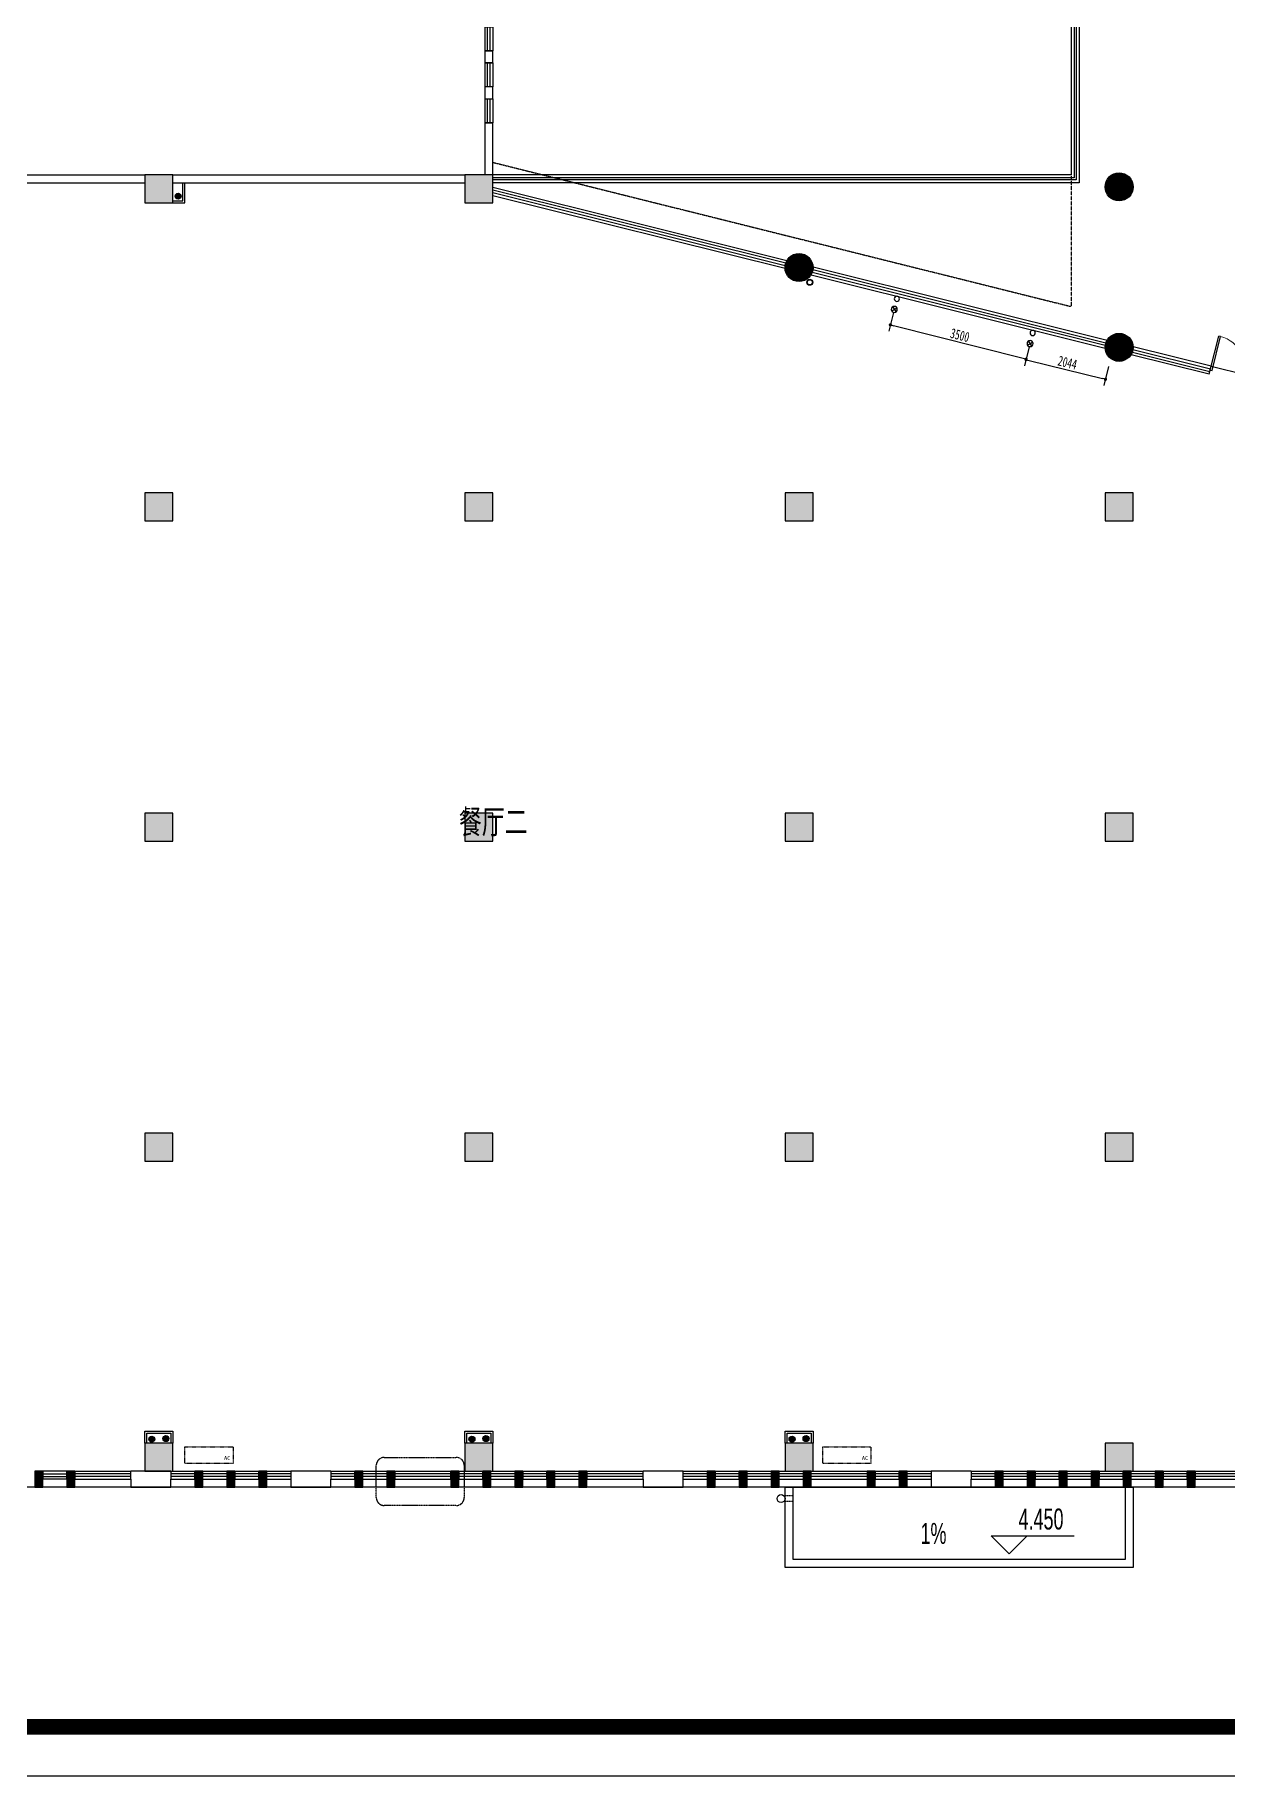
# Model space of a CAD drawing. Header units: inches. Extents: x -584 to 1446124, y -108140 to 99637.
# Drawn here: x 1125124 to 1154924, y -107365 to -63846 of the extents above; entities that cross this region are included whole.
import ezdxf

# ---------------------------------------------------------------- set-up
doc = ezdxf.new("R2010")
doc.units = ezdxf.units.IN
doc.header["$MEASUREMENT"] = 0
doc.linetypes.add('DASH', pattern=[0.35, 0.25, -0.1])
for name, color, linetype in [('0-空调出屋面', 41, 'Continuous'), ('COLUMN', 6, 'Continuous'), ('CURTWALL', 4, 'Continuous'), ('DIM_ELEV', 3, 'Continuous'), ('DIM_SYMB', 3, 'Continuous'), ('LG', 84, 'Continuous'), ('PUB_HATCH', 8, 'Continuous'), ('PUB_STRM', 4, 'Continuous'), ('PUB_TEXT', 151, 'Continuous'), ('STAIR', 6, 'Continuous'), ('WALL', 7, 'Continuous'), ('WINDOW', 3, 'Continuous'), ('供排水', 4, 'Continuous'), ('外框', 7, 'Continuous'), ('电位', 1, 'Continuous'), ('空调', 205, 'Continuous')]:
    doc.layers.add(name, color=color, linetype=linetype)
doc.styles.add('_TCH_DIM', font='stylu.ttf')
doc.styles.add('HZ-1', font='MingLiU.ttf', dxfattribs={"width": 0.8})
doc.styles.get("Standard").update_dxf_attribs({"font": '', "width": 0.7, "height": 250})
doc.styles.get('Standard').set_extended_font_data('NSimSun')
doc.dimstyles.new('电路', dxfattribs={"dimscale": 80, "dimtxt": 2.5, "dimasz": 1, "dimexe": 2, "dimexo": 1, "dimtad": 1, "dimdec": 0, "dimtxsty": 'Standard', "dimblk": 'DOT', "dimcen": 1, "dimclrd": 6, "dimclre": 6, "dimclrt": 6, "dimadec": 0, "dimazin": 0, "dimtfac": 1, "dimtdec": 0, "dimtmove": 0, "dimatfit": 3, "dimfxl": 0, "dimarcsym": 0})

# ---------------------------------------------------------------- blocks, each defined once
blk = doc.blocks.new('vhjkghkghkl')
at = {"layer": '空调', "linetype": 'DASH', "ltscale": 0.3}
blk.add_lwpolyline([(134071, 540199), (134071, 539779), (132871, 539779), (132871, 540199), (134071, 540199)], close=True, dxfattribs=at)
at = {"layer": '空调', "linetype": 'DASH', "ltscale": 0.3, "style": 'HZ-1'}
blk.add_text('AC', height=100, dxfattribs=at).set_placement((133846, 539867))
blk = doc.blocks.new('_YZH')
blk.add_circle((0, 0), 0.5)
at = {"layer": 'PUB_HATCH', "const_width": 0.5}
blk.add_lwpolyline([(-0.25, 0, 1), (0.25, 0, 1)], format="xyb", close=True, dxfattribs=at)
blk = doc.blocks.new('_FZH')
at = {"layer": 'WALL'}
blk.add_lwpolyline([(-0.5, -0.5), (0.5, -0.5), (0.5, 0.5), (-0.5, 0.5)], close=True, dxfattribs=at)
blk.add_solid([(-0.5, -0.5), (0.5, -0.5), (-0.5, 0.5), (0.5, 0.5)], dxfattribs=at)
blk = doc.blocks.new('$DorLib2D$00000001')
for p, q in [((0.45, 0.975), (0.5, 0.975)), ((0.45, 0), (0.45, 0.975)), ((0.5, 0), (0.5, 0.975)), ((0.5, 0), (0.45, 0))]:
    blk.add_line(p, q)
at = {"lineweight": 13}
blk.add_arc((0.475, 0), 0.975, 91.4693, 180, dxfattribs=at)
blk = doc.blocks.new('$WINLIB2D$00000001')
at = {"color": 0}
for points in [[(-0.5, 0.5), (-0.5, -0.5)], [(-0.5, 0.5), (0.5, 0.5)], [(0.5, -0.5), (0.5, 0.5)], [(0.5, 0.167), (-0.5, 0.167)], [(0.5, -0.167), (-0.5, -0.167)], [(-0.5, -0.5), (0.5, -0.5)]]:
    blk.add_lwpolyline(points, dxfattribs=at)
blk = doc.blocks.new('$TCHSYS$WIN2D')
for p, q in [((-0.5, 0.5), (0.5, 0.5)), ((-0.5, 0.5), (-0.5, -0.5)), ((0.5, 0.167), (-0.5, 0.167)), ((0.5, 0.5), (0.5, -0.5)), ((0.5, -0.167), (-0.5, -0.167)), ((-0.5, -0.5), (0.5, -0.5))]:
    blk.add_line(p, q)
blk = doc.blocks.new('A$C4B041D0B')
at = {"layer": '供排水', "color": 14}
for p, q in [((393, 128), (287, 22)), ((287, 128), (393, 22))]:
    blk.add_line(p, q, dxfattribs=at)
at = {"layer": '供排水'}
for centre, radius in [((65, 75), 65.2), ((340, 75), 75)]:
    blk.add_circle(centre, radius, dxfattribs=at)
blk = doc.blocks.new('_DOT')
at = {"color": 0, "linetype": 'ByBlock'}
blk.add_line((-0.5, 0), (-1, 0), dxfattribs=at)
at = {"color": 0, "linetype": 'ByBlock', "const_width": 0.5}
blk.add_lwpolyline([(-0.25, 0, 1), (0.25, 0, 1)], format="xyb", close=True, dxfattribs=at)
blk = doc.blocks.new('*D411')
at = {"layer": 'Defpoints', "color": 0, "transparency": 16777216}
for p in [(1149997, -71564), (1151981, -72056), (1151882, -72455)]:
    blk.add_point(p, dxfattribs=at)
at = {"layer": '电位', "color": 6, "lineweight": -2, "transparency": 16777216}
for p, q in [((1149978, -71642), (1149860, -72119)), ((1149976, -71983), (1151804, -72436)), ((1151962, -72134), (1151843, -72611))]:
    blk.add_line(p, q, dxfattribs=at)
at = {"layer": '电位', "color": 6, "lineweight": -2, "transparency": 16777216, "xscale": 80, "yscale": 80, "zscale": 80}
for p, rotation in [((1149898, -71963), 166.0757563405085), ((1151882, -72455), 346.0757563405085)]:
    blk.add_blockref('_DOT', p, dxfattribs=dict(at, rotation=rotation))
at = {"layer": '电位', "color": 6, "transparency": 16777216, "insert": (1150932, -72039), "char_height": 250, "attachment_point": 5, "rotation": 346.0758}
blk.add_mtext('2044', dxfattribs=at)
blk = doc.blocks.new('*D412')
at = {"layer": 'Defpoints', "color": 0, "transparency": 16777216}
for p in [(1146603, -70709), (1146506, -71095), (1149997, -71564)]:
    blk.add_point(p, dxfattribs=at)
at = {"layer": '电位', "color": 6, "lineweight": -2, "transparency": 16777216}
for p, q in [((1146584, -70786), (1146467, -71251)), ((1149822, -71931), (1146583, -71115)), ((1149978, -71642), (1149861, -72106))]:
    blk.add_line(p, q, dxfattribs=at)
at = {"layer": '电位', "color": 6, "lineweight": -2, "transparency": 16777216, "xscale": 80, "yscale": 80, "zscale": 80}
for p, rotation in [((1146506, -71095), 165.8537749616469), ((1149900, -71951), 345.8537749616469)]:
    blk.add_blockref('_DOT', p, dxfattribs=dict(at, rotation=rotation))
at = {"layer": '电位', "color": 6, "transparency": 16777216, "insert": (1148245, -71353), "char_height": 250, "attachment_point": 5, "rotation": 345.8538}
blk.add_mtext('3500', dxfattribs=at)

msp = doc.modelspace()

# ---------------------------------------------------------------- hatches: boundary and pattern name
at = {"layer": '0-空调出屋面'}
h = msp.add_hatch(dxfattribs=at)
h.set_pattern_fill('ANSI31', color=256, scale=10, style=0)
h.set_pattern_definition([(315, (1128641.145, -67812.069), (-11.2253, -11.2253), [])])
h.paths.add_polyline_path([(1128641.1, -67877.1, -1), (1128771.1, -67877.1, -1)])
h = msp.add_hatch(dxfattribs=at)
h.set_pattern_fill('ANSI31', color=256, scale=10, style=0)
h.set_pattern_definition([(315, (1127982.678, -98877.66), (-11.2253, -11.2253), [])])
h.paths.add_polyline_path([(1127982.7, -98942.7, -1), (1128112.7, -98942.7, -1)])
h = msp.add_hatch(dxfattribs=at)
h.set_pattern_fill('ANSI31', color=256, scale=10, style=0)
h.set_pattern_definition([(315, (1128333.593, -98864.2), (-11.2253, -11.2253), [])])
h.paths.add_polyline_path([(1128333.6, -98929.2, -1), (1128463.6, -98929.2, -1)])
h = msp.add_hatch(dxfattribs=at)
h.set_pattern_fill('ANSI31', color=256, scale=10, style=0)
h.set_pattern_definition([(315, (1135982.678, -98877.66), (-11.2253, -11.2253), [])])
h.paths.add_polyline_path([(1135982.7, -98942.7, -1), (1136112.7, -98942.7, -1)])
h = msp.add_hatch(dxfattribs=at)
h.set_pattern_fill('ANSI31', color=256, scale=10, style=0)
h.set_pattern_definition([(315, (1136333.593, -98864.2), (-11.2253, -11.2253), [])])
h.paths.add_polyline_path([(1136333.6, -98929.2, -1), (1136463.6, -98929.2, -1)])
h = msp.add_hatch(dxfattribs=at)
h.set_pattern_fill('ANSI31', color=256, scale=10, style=0)
h.set_pattern_definition([(315, (1143982.678, -98877.66), (-11.2253, -11.2253), [])])
h.paths.add_polyline_path([(1143982.7, -98942.7, -1), (1144112.7, -98942.7, -1)])
h = msp.add_hatch(dxfattribs=at)
h.set_pattern_fill('ANSI31', color=256, scale=10, style=0)
h.set_pattern_definition([(315, (1144333.593, -98864.2), (-11.2253, -11.2253), [])])
h.paths.add_polyline_path([(1144333.6, -98929.2, -1), (1144463.6, -98929.2, -1)])

# ---------------------------------------------------------------- linework, layer by layer
at = {"color": 6, "linetype": 'DASH'}
msp.add_lwpolyline([(1133857.1, -99399.2), (1135657.1, -99399.2, -0.4142136), (1135857.1, -99599.2), (1135857.1, -100399.2, -0.4142136), (1135657.1, -100599.2), (1133857.1, -100599.2, -0.4142136), (1133657.1, -100399.2), (1133657.1, -99599.2, -0.4142136)], format="xyb", close=True, dxfattribs=at)
at = {"layer": '0-空调出屋面'}
for centre, radius in [((1128706.1, -67877.1), 75), ((1128706.1, -67877.1), 65), ((1144492.7, -70031), 75), ((1144492.7, -70031), 65), ((1128047.7, -98942.7), 75), ((1128047.7, -98942.7), 65), ((1128398.6, -98929.2), 75), ((1128398.6, -98929.2), 65), ((1136047.7, -98942.7), 75), ((1136047.7, -98942.7), 65), ((1136398.6, -98929.2), 75), ((1136398.6, -98929.2), 65), ((1144047.7, -98942.7), 75), ((1144047.7, -98942.7), 65), ((1144398.6, -98929.2), 75), ((1144398.6, -98929.2), 65)]:
    msp.add_circle(centre, radius, dxfattribs=at)
at = {"layer": 'COLUMN'}
for p, q in [((1128523.9, -99746), (1127523.9, -99746)), ((1127523.9, -99746), (1127523.9, -99746)), ((1127523.9, -99946), (1127523.9, -100146)), ((1128523.9, -99746), (1128523.9, -99746)), ((1128523.9, -100146), (1128523.9, -99946)), ((1132523.9, -99746), (1131523.9, -99746)), ((1131523.9, -99946), (1131523.9, -100146)), ((1132523.9, -100146), (1132523.9, -99946)), ((1141323.9, -99746), (1140323.9, -99746)), ((1140323.9, -99946), (1140323.9, -100146)), ((1141323.9, -100146), (1141323.9, -99946)), ((1148523.9, -99746), (1147523.9, -99746)), ((1147523.9, -99946), (1147523.9, -100146)), ((1148523.9, -100146), (1148523.9, -99946)), ((1127523.9, -100146), (1128523.9, -100146)), ((1131523.9, -100146), (1132523.9, -100146)), ((1140323.9, -100146), (1141323.9, -100146)), ((1147523.9, -100146), (1148523.9, -100146))]:
    msp.add_line(p, q, dxfattribs=at)
for points in [[(1128573.9, -68046), (1128873.9, -68046), (1128873.9, -67546)], [(1128573.9, -67996), (1128823.9, -67996), (1128823.9, -67546)], [(1127873.9, -99046), (1127873.9, -98746), (1128573.9, -98746), (1128573.9, -99046)], [(1135873.9, -99046), (1135873.9, -98746), (1136573.9, -98746), (1136573.9, -99046)], [(1143873.9, -99046), (1143873.9, -98746), (1144573.9, -98746), (1144573.9, -99046)], [(1127923.9, -99046), (1127923.9, -98796), (1128523.9, -98796), (1128523.9, -99046)], [(1135923.9, -99046), (1135923.9, -98796), (1136523.9, -98796), (1136523.9, -99046)], [(1143923.9, -99046), (1143923.9, -98796), (1144523.9, -98796), (1144523.9, -99046)]]:
    msp.add_lwpolyline(points, dxfattribs=at)
at = {"layer": 'CURTWALL'}
for p, q in [((1136573.9, -67651.7), (1143922.6, -69484)), ((1136573.9, -67720.4), (1143893.9, -69545.5)), ((1136573.9, -67789.1), (1143877.7, -69610.2)), ((1136573.9, -67857.9), (1143874.2, -69678)), ((1144525.1, -69840.3), (1151874.2, -71672.7)), ((1144553.8, -69778.8), (1151877.7, -71604.8)), ((1144570, -69714.1), (1151893.9, -71540.1)), ((1144573.5, -69646.3), (1151922.6, -71478.6)), ((1152553.8, -71773.4), (1154493.5, -72257)), ((1152570, -71708.7), (1154509.6, -72192.3)), ((1154525.8, -72127.6), (1152573.5, -71640.9)), ((1152525.1, -71834.9), (1154477.4, -72321.7)), ((1154477.4, -72321.7), (1154525.8, -72127.6))]:
    msp.add_line(p, q, dxfattribs=at)
at = {"layer": 'DIM_ELEV'}
for p, q in [((1149473.5, -101808.2), (1149023.5, -101358.2)), ((1149023.5, -101358.2), (1151098.3, -101358.2)), ((1149473.5, -101808.2), (1149923.5, -101358.2))]:
    msp.add_line(p, q, dxfattribs=at)
at = {"layer": 'DIM_SYMB'}
msp.add_lwpolyline([(1147106.2, -101260.7, 0, 0, 0), (1145825.2, -100938.8, 120, 0, 0), (1145388.7, -100829.1, 0, 0, 0)], format="xyseb", dxfattribs=at)
at = {"layer": 'LG'}
for points in [[(1136573.9, -55079), (1151148.9, -58712.9), (1151148.9, -67471), (1136573.9, -67471)], [(1136573.9, -55130.5), (1151098.9, -58752), (1151098.9, -67421), (1136573.9, -67421)]]:
    msp.add_lwpolyline(points, dxfattribs=at)
at = {"layer": 'PUB_STRM', "linetype": 'DASH'}
for p, q in [((1144073.9, -100357.2), (1143873.9, -100357.2)), ((1144073.9, -100497.2), (1143873.9, -100497.2))]:
    msp.add_line(p, q, dxfattribs=at)
at = {"layer": 'PUB_STRM'}
msp.add_circle((1143773.9, -100427.2), 100, dxfattribs=at)
at = {"layer": 'STAIR', "linetype": 'DASH', "ltscale": 3}
msp.add_line((1151023.9, -58810.6), (1151023.9, -70636.2), dxfattribs=at)
at = {"layer": 'STAIR'}
msp.add_line((1160723.9, -100146), (1124523.9, -100146), dxfattribs=at)
for points in [[(1136573.9, -55001.7), (1151223.9, -58654.3), (1151223.9, -67546), (1136573.9, -67546)], [(1136573.9, -55207.8), (1151023.9, -58810.6), (1151023.9, -67346), (1136573.9, -67346)], [(1152373.9, -100146), (1152373.9, -101946), (1144073.9, -101946), (1144073.9, -100146)]]:
    msp.add_lwpolyline(points, dxfattribs=at)
at = {"layer": 'STAIR', "linetype": 'DASH', "ltscale": 3}
msp.add_lwpolyline([(1136573.9, -67033.4), (1151023.9, -70636.2)], dxfattribs=at)
at = {"layer": 'STAIR'}
msp.add_lwpolyline([(1143873.9, -100146), (1152573.9, -100146), (1152573.9, -102146), (1143873.9, -102146)], close=True, dxfattribs=at)
at = {"layer": 'WALL'}
for p, q in [((1136573.9, -64246), (1136373.9, -64246)), ((1136373.9, -64246), (1136373.9, -64546)), ((1136573.9, -64546), (1136573.9, -64246)), ((1136373.9, -64546), (1136573.9, -64546)), ((1136573.9, -65146), (1136373.9, -65146)), ((1136373.9, -65146), (1136373.9, -65446)), ((1136573.9, -65446), (1136573.9, -65146)), ((1136373.9, -65446), (1136573.9, -65446)), ((1136573.9, -66046), (1136373.9, -66046)), ((1136373.9, -66046), (1136373.9, -67346)), ((1136573.9, -67346), (1136573.9, -66046)), ((1124323.9, -67346), (1127873.9, -67346)), ((1128573.9, -67346), (1135873.9, -67346)), ((1124223.9, -67546), (1127873.9, -67546)), ((1128573.9, -67546), (1135873.9, -67546)), ((1146923.9, -99746), (1147523.9, -99746)), ((1146923.9, -99946), (1147523.9, -99946)), ((1154123.9, -99746), (1155523.9, -99746)), ((1154123.9, -99946), (1155523.9, -99946))]:
    msp.add_line(p, q, dxfattribs=at)
at = {"layer": 'WINDOW'}
msp.add_line((1154525.8, -72127.6), (1155399, -72345.4), dxfattribs=at)
at = {"layer": '外框', "lineweight": -2}
msp.add_line((1226478.5, -107364.8), (1092541.1, -107364.8), dxfattribs=at)
at = {"layer": '外框', "lineweight": -2, "const_width": 391.5}
msp.add_lwpolyline([(1097744.8, -106129.4), (1221075.8, -106129.4, 0.4142136), (1224991.1, -102214.2), (1224991.1, -18691.3, 0.4142136), (1221075.8, -14776.1), (1097744.8, -14776.1, 0.4142136), (1093829.6, -18691.3), (1093829.6, -102214.2, 0.4142136)], format="xyb", close=True, dxfattribs=at)

# ---------------------------------------------------------------- block references
at = {"layer": 'COLUMN'}
for name, p, xscale, yscale, zscale in [('_FZH', (1128223.9, -67696), 700, 700, 700), ('_FZH', (1136223.9, -67696), 700, 700, 700), ('_YZH', (1152223.9, -67646), 700, 700, 700), ('_YZH', (1144223.9, -69662.2), 700, 700, 700), ('_YZH', (1152223.9, -71656.8), 700, 700, 700), ('_FZH', (1128223.9, -75646), 700, 700, 700), ('_FZH', (1136223.9, -75646), 700, 700, 700), ('_FZH', (1144223.9, -75646), 700, 700, 700), ('_FZH', (1152223.9, -75646), 700, 700, 700), ('_FZH', (1128223.9, -83646), 700, 700, 700), ('_FZH', (1136223.9, -83646), 700, 700, 700), ('_FZH', (1144223.9, -83646), 700, 700, 700), ('_FZH', (1152223.9, -83646), 700, 700, 700), ('_FZH', (1128223.9, -91646), 700, 700, 700), ('_FZH', (1136223.9, -91646), 700, 700, 700), ('_FZH', (1144223.9, -91646), 700, 700, 700), ('_FZH', (1152223.9, -91646), 700, 700, 700), ('_FZH', (1128223.9, -99396), 700, 700, 700), ('_FZH', (1136223.9, -99396), 700, 700, 700), ('_FZH', (1144223.9, -99396), 700, 700, 700), ('_FZH', (1152223.9, -99396), 700, 700, 700), ('_FZH', (1125223.9, -99946), 200, 400, 400), ('_FZH', (1126023.9, -99946), 200, 400, 400), ('_FZH', (1129223.9, -99946), 200, 400, 400), ('_FZH', (1130023.9, -99946), 200, 400, 400), ('_FZH', (1130823.9, -99946), 200, 400, 400), ('_FZH', (1133223.9, -99946), 200, 400, 400), ('_FZH', (1134023.9, -99946), 200, 400, 400), ('_FZH', (1135623.9, -99946), 200, 400, 400), ('_FZH', (1136423.9, -99946), 200, 400, 400), ('_FZH', (1137223.9, -99946), 200, 400, 400), ('_FZH', (1138023.9, -99946), 200, 400, 400), ('_FZH', (1138823.9, -99946), 200, 400, 400), ('_FZH', (1142023.9, -99946), 200, 400, 400), ('_FZH', (1142823.9, -99946), 200, 400, 400), ('_FZH', (1143623.9, -99946), 200, 400, 400), ('_FZH', (1144423.9, -99946), 200, 400, 400), ('_FZH', (1146023.9, -99946), 200, 400, 400), ('_FZH', (1146823.9, -99946), 200, 400, 400), ('_FZH', (1149223.9, -99946), 200, 400, 400), ('_FZH', (1150023.9, -99946), 200, 400, 400), ('_FZH', (1150823.9, -99946), 200, 400, 400), ('_FZH', (1151623.9, -99946), 200, 400, 400), ('_FZH', (1152423.9, -99946), 200, 400, 400), ('_FZH', (1153223.9, -99946), 200, 400, 400), ('_FZH', (1154023.9, -99946), 200, 400, 400)]:
    msp.add_blockref(name, p, dxfattribs=dict(at, xscale=xscale, yscale=yscale, zscale=zscale))
at = {"layer": 'WINDOW'}
for name, p, xscale, yscale, zscale, rotation in [('$TCHSYS$WIN2D', (1136473.9, -63946), -600, 200, -600, 89.99999999997779), ('$TCHSYS$WIN2D', (1136473.9, -64846), -600, -200, -600, 89.99999999997779), ('$TCHSYS$WIN2D', (1136473.9, -65746), -600, 200, -600, 89.99999999997779), ('$DorLib2D$00000001', (1154938.2, -72333.5), -900.0000000000982, 900, -900, 346.000000000001)]:
    msp.add_blockref(name, p, dxfattribs=dict(at, xscale=xscale, yscale=yscale, zscale=zscale, rotation=rotation))
for p, xscale, yscale, zscale in [((1125623.9, -99846), -600, -200, -600), ((1126823.9, -99846), 1400, 200, 1400), ((1128823.9, -99846), 600, 200, 600), ((1129623.9, -99846), 600, -200, 600), ((1130423.9, -99846), 600, 200, 600), ((1131223.9, -99846), 600, -200, 600), ((1132823.9, -99846), 600, 200, 600), ((1133623.9, -99846), 600, -200, 600), ((1134823.9, -99846), 1400, 200, 1400), ((1136023.9, -99846), 600, 200, 600), ((1136823.9, -99846), 600, -200, 600), ((1137623.9, -99846), 600, 200, 600), ((1138423.9, -99846), 600, -200, 600), ((1139623.9, -99846), 1400, 200, 1400), ((1141623.9, -99846), 600, -200, 600), ((1142423.9, -99846), 600, 200, 600), ((1143223.9, -99846), 600, -200, 600), ((1144023.9, -99846), 600, -200, 600), ((1145223.9, -99846), 1400, -200, 1400), ((1146423.9, -99846), 600, 200, 600), ((1147223.9, -99846), 600, -200, 600), ((1148823.9, -99846), 600, 200, 600), ((1149623.9, -99846), 600, -200, 600), ((1150423.9, -99846), 600, 200, 600), ((1151223.9, -99846), 600, -200, 600), ((1152023.9, -99846), 600, 200, 600), ((1152823.9, -99846), 600, -200, 600), ((1153623.9, -99846), 600, 200, 600), ((1154823.9, -99846), 1400, 200, 1400)]:
    msp.add_blockref('$WINLIB2D$00000001', p, dxfattribs=dict(at, xscale=xscale, yscale=yscale, zscale=zscale))
at = {"layer": '供排水', "xscale": -1}
for p, rotation in [((1146756.9, -70396.4), 76.23768851798975), ((1150150.8, -71251.9), 76.23768851799862)]:
    msp.add_blockref('A$C4B041D0B', p, dxfattribs=dict(at, rotation=rotation))
at = {"layer": '空调'}
for p in [(996005.9, -639330.8), (1011948.6, -639330.8)]:
    msp.add_blockref('vhjkghkghkl', p, dxfattribs=at)

# ---------------------------------------------------------------- texts
at = {"layer": 'PUB_TEXT', "style": '_TCH_DIM', "width": 0.64}
for s, p in [('4.450', (1149709.3, -101200.7)), ('1%%%', (1147258.9, -101561.6))]:
    msp.add_text(s, height=525, dxfattribs=at).set_placement(p)
at = {"layer": 'WALL', "insert": (1135722, -83212.8), "char_height": 600, "width": 21939.099, "attachment_point": 1}
msp.add_mtext('{\\fSimHei|b0|i0|c134|p49;\\C0;餐厅二}', dxfattribs=at)

# ---------------------------------------------------------------- dimensions: what is measured, and where the dimension line sits
at = {"layer": '电位', "color": 1}
for p2, distance, picture, middle in [((1146603.1, -70708.8), 398.7, '*D412', (1148245.4, -71353.5)), ((1151980.8, -72056.1), -411.3, '*D411', (1150932.1, -72039.5))]:
    dim = msp.add_aligned_dim(p1=(1149997.1, -71564.3), p2=p2, distance=distance, dimstyle='电路', override={"dimfxl": 6, "dimfxlon": 1}, dxfattribs=at)
    dim.commit()
    dim.dimension.update_dxf_attribs({"geometry": picture, "text_midpoint": middle})

doc.saveas('drawing.dxf')
